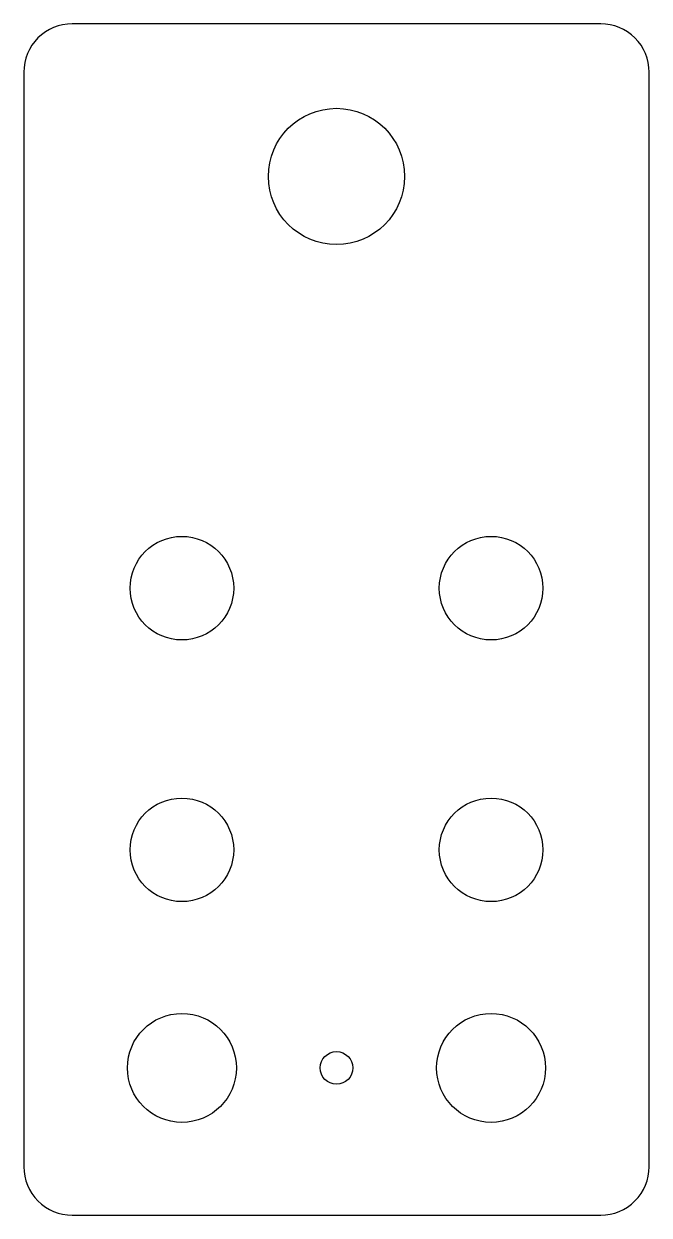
# Model space of a CAD drawing. Header units: millimetres. Extents: x -59 to -2, y -111 to -2.
import ezdxf

# ---------------------------------------------------------------- set-up
doc = ezdxf.new("R2010")
doc.units = ezdxf.units.MM
doc.layers.get('0').update_dxf_attribs({"linetype": 'CONTINUOUS'})

msp = doc.modelspace()

# ---------------------------------------------------------------- linework, layer by layer
msp.add_lwpolyline([(-54.68, -110.91), (-6.18, -110.91, 0.414214), (-1.75, -106.48), (-1.75, -6.08, 0.414214), (-6.18, -1.65), (-54.68, -1.65, 0.414214), (-59.11, -6.08), (-59.11, -106.48, 0.414214)], format="xyb", close=True)
for centre, radius in [((-30.43, -15.65), 6.25), ((-44.61, -53.41), 4.75), ((-16.25, -53.41), 4.75), ((-44.61, -77.41), 4.75), ((-16.25, -77.41), 4.75), ((-44.61, -97.41), 5), ((-16.25, -97.41), 5), ((-30.43, -97.41), 1.5)]:
    msp.add_circle(centre, radius)

doc.saveas('drawing.dxf')
